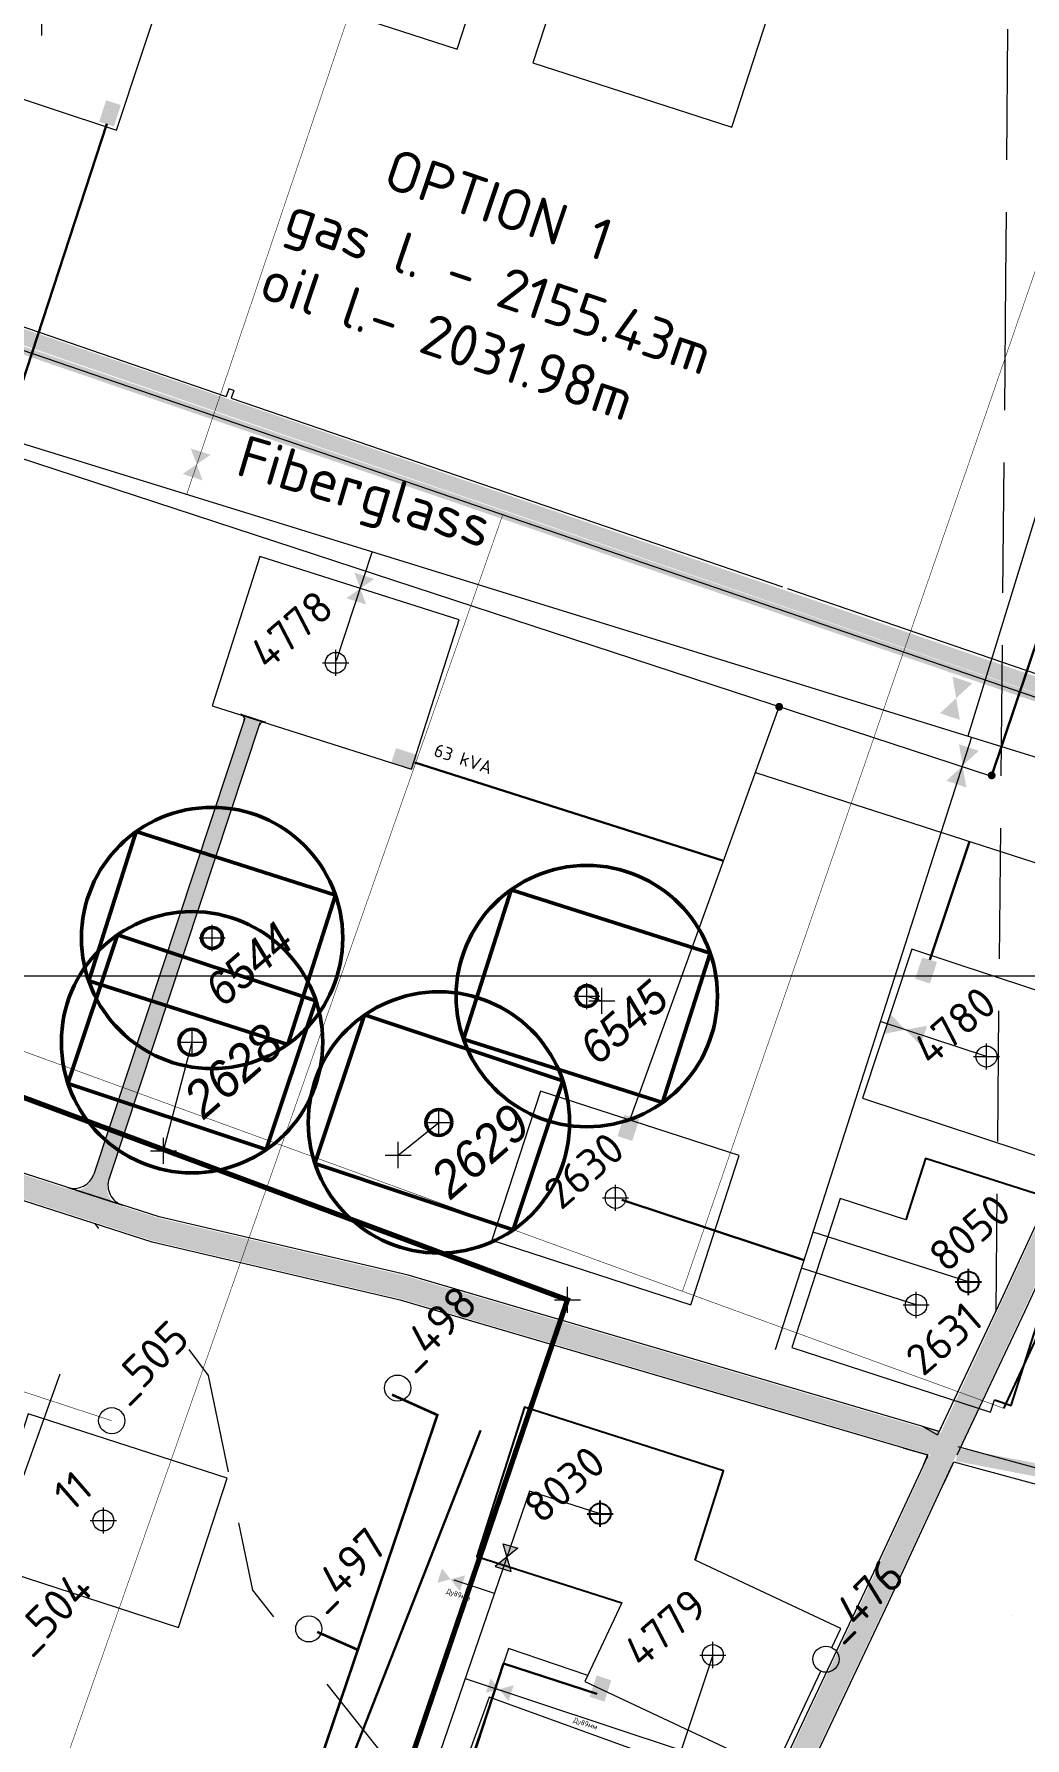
# Model space of a CAD drawing. Header units: millimetres. Extents: x 519 to 9564855, y -810 to 5021775.
# Drawn here: x 9531292 to 9531672, y 5000708 to 5001361 of the extents above; entities that cross this region are included whole.
import ezdxf
from ezdxf.enums import TextEntityAlignment as Align

# ---------------------------------------------------------------- set-up
doc = ezdxf.new("R2010")
doc.units = ezdxf.units.MM
doc.header["$LTSCALE"] = 2
doc.header["$MEASUREMENT"] = 0
doc.header["$PDMODE"] = 2
doc.header["$PDSIZE"] = 5
for name, pattern in [('1', [0]), ('92051501$0$GROUND2', [35, 25, -10]), ('DASHED', [0.75, 0.5, -0.25])]:
    doc.linetypes.add(name, pattern=pattern)
for name, color, linetype, lineweight in [('160 скважин на 2012 год - Электрика', 192, 'Continuous', 30), ('PPLINE_GAS', 4, 'GAS_LINE', 30), ('WELLS(drilled after 2000y)', 6, 'Continuous', 40), ('Скважины на 2022 год', 60, 'Continuous', 13), ('Скважины на 2023 год', 201, 'Continuous', 20), ('Скважины на 2024 год-125', 10, 'Continuous', 40), ('Скважины на 2026', 222, 'Continuous', 50), ('Скважины на 2026 доп.', 222, 'Continuous', 50), ('ТХ_Проект. НГ', 244, 'g_122_n', 50), ('Электро', 1, 'Continuous', 30), ('Электроснаб', 1, 'Continuous', 18), ('Электроснабжене', 1, 'Continuous', 18)]:
    doc.layers.add(name, color=color, linetype=linetype, lineweight=lineweight)
for name, color, linetype in [('Existing roads', 41, 'Continuous'), ('FIBERGLASS', 212, 'Continuous'), ('Future Roads', 44, 'Continuous'), ('GRID_PULKOVO', 7, 'Continuous'), ('GZU33', 7, 'Continuous'), ('OilColl&Flowlines', 3, 'Continuous'), ('OLD WELLS(dr.bfr2000)', 24, 'Continuous'), ('ROAD_FIELD', 255, '92051501$0$GROUND2'), ('ROAD_GROUND', 9, 'Continuous'), ('stage 7.frame', 7, 'Continuous'), ('Stage 9.Frame&Text', 7, 'Continuous'), ('vodovod', 5, 'Continuous'), ('Скважины на 2013 год.', 21, '1'), ('Скважины на 2020 год', 140, 'Continuous'), ('Скважины на 2021 год', 7, 'Continuous'), ('Скважины на 2025 год _ОСМОТР', 5, 'Continuous')]:
    doc.layers.add(name, color=color, linetype=linetype)
doc.styles.add('92051501$0$STANDARD', font='simplex.shx')
doc.styles.add('Elect', font='isocpeur.ttf')
doc.styles.add('Line_GUGK', font='')
doc.styles.get("Standard").update_dxf_attribs({"font": 'isocpeur.ttf', "width": 0.5})
doc.styles.add('STANDARDR', font='romans.shx', dxfattribs={"width": 0.8, "height": 2})
doc.styles.get('Line_GUGK').set_extended_font_data('Bm431', italic=True)
doc.linetypes.add('g_122_n', pattern='A,2,-2,3,-0.6,["Н",Line_GUGK,S=2,R=0,X=0,Y=-1],-3,3,-2,8,-2,8,-2,6', length=41.6)
doc.linetypes.add('GAS_LINE', pattern='A,0.5,-0.2,["G",92051501$0$STANDARD,S=0.1,R=0,X=-0.1,Y=-0.05],-0.05', length=0.75)
doc.linetypes.add('STM_LINE', pattern='A,0.5,-0.2,["S",92051501$0$STANDARD,S=0.1,R=0,X=-0.1,Y=-0.05],-0.05', length=0.75)
doc.linetypes.add('WTR_LINE', pattern='A,0.5,-0.2,["W",92051501$0$STANDARD,S=0.1,R=0,X=-0.1,Y=-0.05],-0.05', length=0.75)

msp = doc.modelspace()

# ---------------------------------------------------------------- hatches: boundary and pattern name
at = {"layer": 'Existing roads', "lineweight": 0}
msp.add_hatch(color=256, dxfattribs=at).paths.add_polyline_path([(9531378.54358, 5001095.79471, -0.414213562), (9531381.0706, 5001097.0652), (9531371.57681, 5001100.20653, -0.414213562), (9531372.84731, 5001097.67951), (9531315.09273, 5000923.13208, -0.411860658), (9531305.04578, 5000918.03015), (9531325.98769, 5000911.28717, -0.416570388), (9531320.84457, 5000921.41522)])
at = {"layer": 'Скважины на 2013 год.', "linetype": 'ByBlock', "lineweight": 0, "ltscale": 5}
h = msp.add_hatch(color=5, dxfattribs=at)
h.set_gradient(color1=(0, 0, 255), color2=(5, 5, 255), one_color=1, tint=0.51, name='INVCYLINDER')
h.paths.add_polyline_path([(9531477.53969, 5000780.86843), (9531468.9073, 5000773.85948), (9531475.02404, 5000771.97247), (9531471.99801, 5000782.57803)])
h = msp.add_hatch(color=5, dxfattribs=at)
h.set_gradient(color1=(0, 0, 255), color2=(5, 5, 255), one_color=1, tint=0.51, name='INVCYLINDER')
h.paths.add_polyline_path([(9531448.58432, 5000773.16544), (9531455.44079, 5000764.41146), (9531457.43479, 5000770.49416), (9531446.77779, 5000767.65459)])
h = msp.add_hatch(color=5, dxfattribs=at)
h.set_gradient(color1=(0, 0, 255), color2=(5, 5, 255), one_color=1, tint=0.51, name='INVCYLINDER')
h.paths.add_polyline_path([(9531467.18335, 5000731.10199), (9531474.03983, 5000722.34801), (9531476.03382, 5000728.43071), (9531465.37682, 5000725.59114)])
at = {"layer": 'Электро', "ltscale": 7.5}
for points in [[(9531325.68745, 5001333.33945), (9531320.06508, 5001335.16551), (9531317.40294, 5001326.96887), (9531323.02531, 5001325.14281)], [(9531430.98208, 5001087.16451), (9531429.15602, 5001081.54214), (9531437.35266, 5001078.88), (9531439.17872, 5001084.50237)], [(9531637.95518, 5001005.24632), (9531632.3328, 5001007.07238), (9531629.67066, 5000998.87574), (9531635.29304, 5000997.04968)], [(9531524.02349, 5000944.98025), (9531518.40112, 5000946.8063), (9531515.73898, 5000938.60966), (9531521.36135, 5000936.78361)]]:
    msp.add_hatch(color=256, dxfattribs=at).paths.add_polyline_path(points)
at = {"layer": 'Электро'}
msp.add_hatch(color=256, dxfattribs=at).paths.add_polyline_path([(9531505.07729, 5000723.99207), (9531510.69967, 5000722.16602), (9531513.3618, 5000730.36266), (9531507.73943, 5000732.18871)])
at = {"layer": 'Электроснаб', "linetype": 'ByBlock', "lineweight": 0, "ltscale": 7.5}
for points in [[(9531325.68745, 5001333.33945), (9531320.06508, 5001335.16551), (9531317.40294, 5001326.96887), (9531323.02531, 5001325.14281)], [(9531430.98208, 5001087.16451), (9531429.15602, 5001081.54214), (9531437.35266, 5001078.88), (9531439.17872, 5001084.50237)], [(9531637.95518, 5001005.24632), (9531632.3328, 5001007.07238), (9531629.67066, 5000998.87574), (9531635.29304, 5000997.04968)], [(9531524.02349, 5000944.98025), (9531518.40112, 5000946.8063), (9531515.73898, 5000938.60966), (9531521.36135, 5000936.78361)]]:
    msp.add_hatch(color=1, dxfattribs=at).paths.add_polyline_path(points)
at = {"layer": 'Электроснаб', "linetype": 'ByBlock', "lineweight": 0}
msp.add_hatch(color=1, dxfattribs=at).paths.add_polyline_path([(9531505.07729, 5000723.99207), (9531510.69967, 5000722.16602), (9531513.3618, 5000730.36266), (9531507.73943, 5000732.18871)])
at = {"layer": 'Электроснабжене', "linetype": 'ByBlock', "lineweight": 0, "ltscale": 7.5}
for points in [[(9531325.68745, 5001333.33945), (9531320.06508, 5001335.16551), (9531317.40294, 5001326.96887), (9531323.02531, 5001325.14281)], [(9531430.98208, 5001087.16451), (9531429.15602, 5001081.54214), (9531437.35266, 5001078.88), (9531439.17872, 5001084.50237)], [(9531637.95518, 5001005.24632), (9531632.3328, 5001007.07238), (9531629.67066, 5000998.87574), (9531635.29304, 5000997.04968)], [(9531524.02349, 5000944.98025), (9531518.40112, 5000946.8063), (9531515.73898, 5000938.60966), (9531521.36135, 5000936.78361)]]:
    msp.add_hatch(color=1, dxfattribs=at).paths.add_polyline_path(points)
at = {"layer": 'Электроснабжене', "linetype": 'ByBlock', "lineweight": 0}
msp.add_hatch(color=1, dxfattribs=at).paths.add_polyline_path([(9531505.07729, 5000723.99207), (9531510.69967, 5000722.16602), (9531513.3618, 5000730.36266), (9531507.73943, 5000732.18871)])

# ---------------------------------------------------------------- linework, layer by layer
at = {"color": 6, "linetype": 'STM_LINE', "lineweight": 0, "ltscale": 15}
msp.add_line((9531302.39619, 5000847.49796), (9531101.83438, 5000290.77807), dxfattribs=at)
at = {"color": 5, "linetype": 'WTR_LINE', "lineweight": 0, "ltscale": 100, "const_width": 2}
msp.add_lwpolyline([(9527059.994, 5002488.058), (9527832.679, 5002214.15), (9528541.641, 5001967.805), (9529684.446, 5001530.752), (9530702.239, 5001171.723), (9531496.57, 5000875.96), (9531289.842, 5000268.677), (9531235.995, 5000198.308)], dxfattribs=at)
at = {"color": 6, "linetype": 'ByBlock', "lineweight": 0, "ltscale": 5, "const_width": 1}
for points, elevation in [([(9531429.4533, 5000839.6681), (9531446.8087, 5000831.8775), (9531378.70441, 5000630.85703)], -0.3062), ([(9531400.8136, 5000748.8556), (9531416.3621, 5000742.0096)], -0.5077)]:
    msp.add_lwpolyline(points, dxfattribs=dict(at, elevation=elevation))
at = {"color": 18, "linetype": 'ByBlock', "lineweight": 0, "ltscale": 5, "true_color": 0x000000}
msp.add_point((9531496.57, 5000875.96), dxfattribs=at)
at = {"layer": '160 скважин на 2012 год - Электрика', "color": 1, "lineweight": 0, "ltscale": 7.5}
msp.add_line((9531568.52533, 5001077.78803, -0.00006), (9531794.77986, 5001004.88225, 0), dxfattribs=at)
at = {"layer": 'Existing roads', "lineweight": 0}
for p, q in [((9531371.57681, 5001100.20653), (9531381.0706, 5001097.0652)), ((9531373.16639, 5001098.64384), (9531315.41181, 5000924.09642)), ((9531378.86266, 5001096.75905), (9531321.16365, 5000922.37955)), ((9531305.36486, 5000918.99449), (9531326.30677, 5000912.2515))]:
    msp.add_line(p, q, dxfattribs=at)
at = {"layer": 'Existing roads', "linetype": 'ByBlock', "lineweight": 0, "ltscale": 50, "const_width": 5}
msp.add_lwpolyline([(9531645.70058, 5000816.67552), (9531730.387, 5000800.455), (9531888.84676, 5000785.6307)], dxfattribs=at)
at = {"layer": 'Existing roads', "lineweight": 0}
for centre, radius, start, end in [((9531370.94855, 5001098.30777), 2, 341.691556, 71.69155607), ((9531380.44234, 5001095.16645), 2, 71.69155607, 161.691556), ((9531307.81677, 5000926.60948), 8, 252.15221378, 341.691556), ((9531328.75868, 5000919.8665), 8, 161.691556, 252.15221378)]:
    msp.add_arc(centre, radius, start, end, dxfattribs=at)
at = {"layer": 'FIBERGLASS', "lineweight": 0, "extrusion": (-8.62e-14, -1e-16, -1)}
msp.add_line((9531049.66614, 5001321.27015), (9531771.54988, 5001073.7862), dxfattribs=at)
at = {"layer": 'FIBERGLASS', "linetype": 'ByBlock', "lineweight": 0, "ltscale": 5, "const_width": 0.8, "elevation": 0}
msp.add_lwpolyline([(9531663.51753, 5000834.43473), (9531986.96128, 5001529.85671), (9532053.45416, 5001663.54518), (9532136.60027, 5001814.02518), (9532171.00357, 5001943.3008)], dxfattribs=at)
at = {"layer": 'FIBERGLASS', "linetype": 'ByBlock', "lineweight": 0, "ltscale": 50, "const_width": 0.2}
msp.add_lwpolyline([(9531540.58137, 5000879.23545), (9531675.002, 5001268.1794), (9531775.99888, 5001571.28666), (9531814.04754, 5001684.98793), (9532125.46657, 5001582.82219)], dxfattribs=at)
at = {"layer": 'FIBERGLASS', "linetype": 'ByBlock', "lineweight": 0, "ltscale": 50, "const_width": 0.2, "elevation": 0}
for points in [[(9531663.51753, 5000834.43473), (9530282.91278, 5001337.5583), (9530369.38107, 5001580.05814)], [(9531471.80978, 5001176.46627), (9531075.60101, 5000046.48218), (9531034.33262, 5000031.22046), (9530859.14665, 4999502.46018), (9530831.87834, 4999421.87246)]]:
    msp.add_lwpolyline(points, dxfattribs=at)
at = {"layer": 'FIBERGLASS', "linetype": 'DASHED', "lineweight": 0, "ltscale": 0.07, "const_width": 3, "elevation": 0}
msp.add_lwpolyline([(9531445.63554, 5000134.93508), (9531453.49473, 5000148.15449), (9531449.60856, 5000150.46489), (9531470.33504, 5000210.90981), (9531511.62837, 5000306.16539), (9531598.86686, 5000505.13692), (9531687.23701, 5000704.64662), (9531690.12365, 5000713.15835), (9531775.3157, 5001066.34806), (9531771.80796, 5001073.56077), (9531049.66614, 5001321.27015), (9531118.61306, 5001522.42529), (9531116.27538, 5001523.22654)], dxfattribs=at)
at = {"layer": 'Future Roads', "linetype": 'ByBlock', "lineweight": 0, "ltscale": 25, "const_width": 6}
msp.add_lwpolyline([(9531121.80102, 5001502.48526, 0.305155909), (9531112.06799, 5001499.76202), (9531059.98246, 5001342.34775, 0.027529448), (9531060.49746, 5001322.86625), (9531759.11142, 5001082.79176)], format="xyb", dxfattribs=at)
at = {"layer": 'GRID_PULKOVO', "lineweight": 0}
msp.add_line((9519000, 5001000), (9533000, 5001000), dxfattribs=at)
at = {"layer": 'OilColl&Flowlines', "linetype": 'ByBlock', "lineweight": 0}
for p, q in [((9531818.56169, 5001640.62339), (9531649.75115, 5001091.76919)), ((9531238.96, 5001218.94), (9531812.4663, 5001041.3966)), ((9531408.21533, 5001120.75302), (9531422.03549, 5001162.52065)), ((9531576.17887, 5000857.02169), (9531651.36767, 5001091.52506)), ((9531656.9, 5000969.1), (9531616.2463, 5000982.5523))]:
    msp.add_line(p, q, dxfattribs=at)
at = {"layer": 'OilColl&Flowlines', "linetype": 'ByBlock', "lineweight": 0, "ltscale": 50}
for p, q in [((9531649.98, 5000882.81), (9531590.55634, 5000901.863)), ((9531630, 5000874), (9531586.13238, 5000888.06527)), ((9531509.1, 5000794.1), (9531482.09837, 5000802.75753))]:
    msp.add_line(p, q, dxfattribs=at)
at = {"layer": 'OilColl&Flowlines', "color": 1, "linetype": 'ByBlock', "lineweight": 0, "ltscale": 5}
for p, q in [((9531474.05136, 5000742.52092), (9531415.88527, 5000570.09461)), ((9531504.31615, 5000732.12657), (9531474.05136, 5000742.52092))]:
    msp.add_line(p, q, dxfattribs=at)
at = {"layer": 'OilColl&Flowlines', "color": 3, "linetype": 'ByBlock', "lineweight": 0, "ltscale": 50, "const_width": 0.2}
msp.add_lwpolyline([(9531350.89451, 5001184.28784), (9531453.8773, 5001489.16193)], dxfattribs=at)
at = {"layer": 'OilColl&Flowlines', "linetype": 'ByBlock', "lineweight": 0}
for points in [[(9531353.15766, 5001190.8905, 8, 0, 0), (9531354.72244, 5001195.84068, 0, 8, 0), (9531356.25163, 5001200.67827, 8, 8, 0)], [(9531415.76294, 5001143.34252, 8, 0, 0), (9531417.32772, 5001148.2927, 0, 8, 0), (9531418.85691, 5001153.13029, 8, 8, 0)], [(9531647.69077, 5001113.27579, 8, 0, 0), (9531645.31026, 5001106.26395, 0, 8, 0), (9531642.92792, 5001099.2467, 8, 8, 0)], [(9531650.16464, 5001087.41807, 8, 0, 0), (9531647.78413, 5001080.40623, 0, 8, 0), (9531645.40179, 5001073.38897, 8, 8, 0)]]:
    msp.add_lwpolyline(points, format="xyseb", dxfattribs=at)
at = {"layer": 'OilColl&Flowlines', "linetype": 'ByBlock', "lineweight": 0, "elevation": 0}
msp.add_lwpolyline([(9531632.96497, 5000977.09977, 8, 0, 0), (9531625.91154, 5000979.35407, 0, 8, 0), (9531618.85267, 5000981.61012, 8, 8, 0)], format="xyseb", dxfattribs=at)
at = {"layer": 'OLD WELLS(dr.bfr2000)', "lineweight": 0}
for centre in [(9531431.6, 5000842.2), (9531322.2, 5000829.7), (9531397.6, 5000750), (9531595.5, 5000738.4)]:
    msp.add_circle(centre, 5, dxfattribs=at)
at = {"layer": 'PPLINE_GAS', "linetype": 'GAS_LINE', "lineweight": 0, "ltscale": 20, "extrusion": (-8.62e-14, -1e-16, -1)}
for p, q in [((9531178.70782, 5001286.0262), (9531366.01268, 5001221.82698)), ((9531366.98473, 5001224.66304), (9531366.01268, 5001221.82698)), ((9531368.87669, 5001224.01457), (9531366.98473, 5001224.66304)), ((9531368.87669, 5001224.01457), (9531367.90463, 5001221.17851)), ((9531367.90463, 5001221.17851), (9531578.85732, 5001148.87392)), ((9531580.74927, 5001148.22545), (9531786.94126, 5001077.55261))]:
    msp.add_line(p, q, dxfattribs=at)
at = {"layer": 'ROAD_FIELD', "lineweight": 0}
msp.add_lwpolyline([(9531666.37444, 5001442.42274), (9531665.58838, 5001432.358), (9531664.237, 5001266.555), (9531660.44692, 5000871.47577)], dxfattribs=at)
at = {"layer": 'ROAD_FIELD', "lineweight": 0, "flags": 128}
for points in [[(9531315.77804, 5000905.13601), (9531317.16708, 5000903.27573)], [(9531351.76409, 5000856.94166), (9531359.14537, 5000847.05628), (9531376.072, 5000764.775), (9531384.08698, 5000754.66962)], [(9531404.55139, 5000728.86782), (9531430.14479, 5000696.59933), (9531463.33, 5000628.608), (9531497.34678, 5000527.83576)]]:
    msp.add_lwpolyline(points, dxfattribs=at)
at = {"layer": 'ROAD_FIELD', "lineweight": 0, "const_width": 0.001, "flags": 128}
msp.add_lwpolyline([(9531653.37127, 5000736.02994), (9531698.22391, 5000799.95165)], dxfattribs=at)
at = {"layer": 'ROAD_GROUND', "color": 8, "lineweight": 0, "const_width": 9}
for points in [[(9531638.90189, 5000813.27937), (9531667.01315, 5000873.68476), (9531696.79915, 5000938.05481), (9531732.01143, 5001015.58185), (9531764.81579, 5001083.09083), (9531801.21066, 5001162.37964), (9531827.38075, 5001216.91731), (9531850.68755, 5001271.63328), (9531876.00788, 5001323.4749), (9531899.68186, 5001376.31681), (9531931.81984, 5001446.59988), (9531961.95155, 5001507.76469), (9531987.05357, 5001559.86888), (9532021.20111, 5001627.36284), (9532025.50539, 5001635.4117)], [(9531644.22779, 5000818.82306), (9531434.35309, 5000880.56974), (9531339.01792, 5000902.9059), (9531226.34602, 5000939.18458), (9531060.88808, 5000999.15386), (9530776.30839, 5001113.9611)], [(9531398.49855, 5000164.2919), (9531368.51893, 5000186.98641), (9531349.66869, 5000214.54586), (9531341.09689, 5000250.60011), (9531344.51852, 5000285.43364), (9531354.89363, 5000308.6504), (9531498.42548, 5000527.1004), (9531532.67785, 5000578.01291), (9531571.21687, 5000669.69242), (9531593.72246, 5000717.50418), (9531614.91914, 5000762.19768), (9531638.81989, 5000813.79883), (9531639.11339, 5000814.42226)]]:
    msp.add_lwpolyline(points, dxfattribs=at)
at = {"layer": 'ROAD_GROUND', "linetype": 'Continuous', "lineweight": 0}
for points in [[(9531638.31752, 5000824.47041), (9531662.47542, 5000875.78452), (9531692.24672, 5000940.1225), (9531727.48587, 5001017.7087), (9531760.29459, 5001085.22665), (9531796.68432, 5001164.50427), (9531822.82451, 5001218.97962), (9531846.13811, 5001273.71156), (9531871.47876, 5001325.59479), (9531895.12671, 5001378.37861), (9531927.30268, 5001448.74476), (9531957.44705, 5001509.93481), (9531982.57015, 5001562.08276), (9532016.76523, 5001629.67069), (9532021.13, 5001637.83268)], [(9531645.70058, 5000816.67552), (9531671.537, 5000871.555), (9531701.337, 5000935.955), (9531736.537, 5001013.455), (9531769.337, 5001080.955), (9531805.737, 5001160.255), (9531831.937, 5001214.855), (9531855.237, 5001269.555), (9531880.537, 5001321.355), (9531904.237, 5001374.255), (9531936.337, 5001444.455), (9531966.437, 5001505.555), (9531991.537, 5001557.655), (9532025.637, 5001625.055), (9532029.88077, 5001632.99073)], [(9531319.96568, 5000232.92606), (9531319.96568, 5000233.47798), (9531363.14819, 5000310.08282), (9531379.31057, 5000335.68163), (9531405.03311, 5000378.9195), (9531430.41695, 5000418.34975), (9531457.43521, 5000460.72156), (9531495.34363, 5000523.73686), (9531536.22426, 5000607.38798), (9531566.693, 5000671.82187), (9531589.20168, 5000719.64021), (9531610.38219, 5000764.29912), (9531634.2895, 5000815.91443), (9531634.58964, 5000816.55197)], [(9531329.96568, 5000230.85359), (9531371.737, 5000304.955), (9531387.837, 5000330.455), (9531413.537, 5000373.655), (9531438.837, 5000412.955), (9531465.937, 5000455.455), (9531504.137, 5000518.955), (9531545.237, 5000603.055), (9531575.737, 5000667.555), (9531598.237, 5000715.355), (9531619.437, 5000760.055), (9531643.337, 5000811.655), (9531644.4284, 5000813.97326)]]:
    msp.add_lwpolyline(points, dxfattribs=at)
at = {"layer": 'ROAD_GROUND', "lineweight": 0}
for points in [[(9531632.52157, 5000827.48532), (9531435.62992, 5000885.40599), (9531340.35664, 5000907.72765), (9531227.96466, 5000943.9162), (9531062.67586, 5001003.82418), (9530778.17903, 5001118.59798)], [(9531629.69939, 5000817.89181), (9531433.07627, 5000875.7335), (9531337.6792, 5000898.08416), (9531224.72739, 5000934.45296), (9531059.10031, 5000994.48355), (9530774.43774, 5001109.32421)], [(9531632.52157, 5000827.48532), (9531638.23075, 5000824.28609)], [(9533408.91966, 5000281.15628), (9533364.87784, 5000295.14036), (9533321.38976, 5000317.23271), (9533258.4517, 5000348.85183), (9533193.98863, 5000379.32892), (9533094.35272, 5000415.17801), (9533023.68296, 5000441.46677), (9533002.10473, 5000449.54982), (9532962.24392, 5000464.48139), (9532892.62495, 5000488.02162), (9532800.37819, 5000514.01935), (9532724.99548, 5000520.55251), (9532672.76269, 5000521.55506), (9532624.39613, 5000521.45534), (9532578.87173, 5000526.39291), (9532502.91185, 5000556.91605), (9532330.26623, 5000634.53656), (9532269.59146, 5000656.60012), (9532183.36746, 5000683.13828), (9531915.45347, 5000755.06708), (9531782.70935, 5000788.47934), (9531689.13653, 5000807.97368), (9531646.07461, 5000819.66362)], [(9533407.10388, 5000275.43763), (9533362.59616, 5000289.56964), (9533318.68424, 5000311.8773), (9533255.8223, 5000343.45818), (9533191.68537, 5000373.78108), (9533092.29104, 5000409.54325), (9533021.58463, 5000435.84564), (9533000, 5000443.93109), (9532960.23008, 5000458.82861), (9532890.84905, 5000482.28839), (9532799.29581, 5000508.09066), (9532724.67852, 5000514.55749), (9532672.7113, 5000515.55494), (9532624.07787, 5000515.45467), (9532577.40226, 5000520.5171), (9532500.56215, 5000551.39395), (9532328.00776, 5000628.97344), (9532267.68254, 5000650.90989), (9532181.70654, 5000677.37172), (9531913.94322, 5000749.26007), (9531781.36465, 5000782.63066), (9531687.73747, 5000802.13633), (9531644.50269, 5000813.87319)]]:
    msp.add_lwpolyline(points, dxfattribs=at)
at = {"layer": 'ROAD_GROUND', "lineweight": 0, "const_width": 0.5}
for points in [[(9531632.33016, 5000827.54163), (9531638.84532, 5000825.59152), (9531640.61049, 5000829.34094)], [(9531625.0607, 5000819.2564), (9531634.33595, 5000816.63314), (9531632.57673, 5000812.21661)], [(9531644.27906, 5000813.65604), (9531640.35423, 5000805.21522)]]:
    msp.add_lwpolyline(points, dxfattribs=at)
at = {"layer": 'ROAD_GROUND', "linetype": '92051501$0$GROUND2', "lineweight": 0}
msp.add_lwpolyline([(9531634.33595, 5000816.63314), (9531629.02661, 5000818.07445)], dxfattribs=at)
at = {"layer": 'stage 7.frame', "color": 0, "linetype": 'ByBlock', "lineweight": 0}
msp.add_lwpolyline([(9531609.48202, 5000953.17759), (9531685.46254, 5000928.03702), (9531704.31798, 5000985.02241), (9531628.33745, 5001010.16299)], close=True, dxfattribs=at)
msp.add_circle((9531656.9, 5000969.1), 4, dxfattribs=at)
at = {"layer": 'stage 7.frame', "color": 0, "linetype": 'ByBlock', "lineweight": 0, "ltscale": 80}
msp.add_point((9531656.9, 5000969.1), dxfattribs=at)
at = {"layer": 'Stage 9.Frame&Text', "color": 0, "linetype": 'ByBlock', "lineweight": 0, "elevation": 0.00005}
msp.add_lwpolyline([(9531248.09217, 5001348.88591), (9531324.0727, 5001323.74533), (9531342.92814, 5001380.73072), (9531266.94761, 5001405.8713)], close=True, dxfattribs=at)
at = {"layer": 'Stage 9.Frame&Text', "color": 0, "linetype": 'ByBlock', "lineweight": 0}
msp.add_point((9531295.5, 5001364.9), dxfattribs=at)
at = {"layer": 'vodovod', "linetype": 'WTR_LINE', "lineweight": 0, "ltscale": 5, "const_width": 0.2}
msp.add_lwpolyline([(9531286.31098, 5000841.51457), (9531322.19969, 5000829.70243)], dxfattribs=at)
at = {"layer": 'WELLS(drilled after 2000y)', "color": 0, "linetype": 'ByBlock', "lineweight": 0, "ltscale": 50}
msp.add_lwpolyline([(9531360.67913, 5001103.36257), (9531436.90178, 5001079.07044), (9531455.12087, 5001136.23743), (9531378.89822, 5001160.52956)], close=True, dxfattribs=at)
at = {"layer": 'WELLS(drilled after 2000y)', "color": 0, "linetype": 'ByBlock', "lineweight": 0}
msp.add_circle((9531407.9, 5001119.8), 4, dxfattribs=at)
at = {"layer": 'WELLS(drilled after 2000y)', "color": 0, "linetype": 'ByBlock', "lineweight": 0, "ltscale": 80}
msp.add_point((9531407.9, 5001119.8), dxfattribs=at)
at = {"layer": 'Скважины на 2013 год.', "color": 3, "linetype": 'ByBlock', "lineweight": 0, "ltscale": 5}
for p, q in [((9531482.09837, 5000802.75753), (9531369.33813, 5000474.43829)), ((9531468.65213, 5000763.60667), (9531453.20208, 5000768.61815)), ((9531552.2, 5000740), (9531540.12364, 5000703.63835)), ((9531457.48263, 5000731.08493), (9531540.12364, 5000703.63835))]:
    msp.add_line(p, q, dxfattribs=at)
at = {"layer": 'Скважины на 2013 год.', "color": 5, "linetype": 'ByBlock', "lineweight": 0, "ltscale": 5}
for p, q in [((9531477.54573, 5000780.86097), (9531468.90064, 5000773.86771)), ((9531472.00716, 5000782.58064), (9531477.54573, 5000780.86097)), ((9531475.01394, 5000771.9696), (9531472.00716, 5000782.58064)), ((9531468.90064, 5000773.86771), (9531475.01394, 5000771.9696))]:
    msp.add_line(p, q, dxfattribs=at)
at = {"layer": 'Скважины на 2013 год.', "color": 0, "linetype": 'ByBlock', "lineweight": 0}
for points in [[(9531597.73612, 5000742.87211), (9531601.15697, 5000750.15949), (9531545.41734, 5000776.32484)], [(9531517.38743, 5000759.9721), (9531503.24303, 5000729.84051), (9531575.66106, 5000695.84597), (9531593.48811, 5000733.82264)]]:
    msp.add_lwpolyline(points, dxfattribs=at)
msp.add_circle((9531552.2, 5000740), 4, dxfattribs=at)
msp.add_point((9531552.2, 5000740), dxfattribs=at)
at = {"layer": 'Скважины на 2020 год', "color": 0, "linetype": 'ByBlock', "lineweight": 0}
msp.add_lwpolyline([(9531523.10893, 5000644.9534), (9531541.83421, 5000696.55638), (9531466.63229, 5000723.84505), (9531446.16579, 5000667.44362), (9531473.99107, 5000657.3466)], dxfattribs=at)
at = {"layer": 'Скважины на 2021 год', "lineweight": 0}
msp.add_circle((9531630, 5000874), 4.1, dxfattribs=at)
msp.add_point((9531630, 5000874), dxfattribs=at)
at = {"layer": 'Скважины на 2022 год', "color": 0, "lineweight": 0}
for points in [[(9531378.28723, 5001379.42898), (9531454.37175, 5001354.70762), (9531472.91277, 5001411.77102), (9531396.82825, 5001436.49238)], [(9531467.68723, 5000898.82898), (9531543.77175, 5000874.10762), (9531562.31277, 5000931.17102), (9531486.22825, 5000955.89238)]]:
    msp.add_lwpolyline(points, close=True, dxfattribs=at)
msp.add_lwpolyline([(9531626.0863, 5000906.63494), (9531600.92279, 5000914.81106), (9531582.38177, 5000857.74767), (9531658.46629, 5000833.02631), (9531659.96696, 5000837.64489)], dxfattribs=at)
msp.add_circle((9531515, 5000915), 4, dxfattribs=at)
msp.add_point((9531515, 5000915), dxfattribs=at)
at = {"layer": 'Скважины на 2023 год', "color": 0, "linetype": 'ByBlock', "lineweight": 0}
msp.add_lwpolyline([(9531483.38723, 5001349.52898), (9531559.47175, 5001324.80762), (9531578.01277, 5001381.87102), (9531501.92825, 5001406.59238)], close=True, dxfattribs=at)
at = {"layer": 'Скважины на 2024 год-125', "color": 0, "linetype": 'ByBlock', "lineweight": 0}
msp.add_lwpolyline([(9531271.68723, 5000775.32898), (9531347.77175, 5000750.60762), (9531366.31277, 5000807.67102), (9531290.22825, 5000832.39238)], close=True, dxfattribs=at)
msp.add_circle((9531319, 5000791.5), 4, dxfattribs=at)
msp.add_point((9531319, 5000791.5), dxfattribs=at)
at = {"layer": 'Скважины на 2025 год _ОСМОТР', "color": 0, "linetype": 'ByBlock', "lineweight": -2, "ltscale": 50}
for points in [[(9531659.96696, 5000837.64489), (9531666.41743, 5000835.58913), (9531690.70956, 5000911.81178), (9531633.54257, 5000930.03087), (9531626.0863, 5000906.63494)], [(9531545.41734, 5000776.32484), (9531556.32087, 5000810.53743), (9531480.09822, 5000834.82956), (9531461.87913, 5000777.66257), (9531517.38743, 5000759.9721)]]:
    msp.add_lwpolyline(points, dxfattribs=at)
at = {"layer": 'Скважины на 2025 год _ОСМОТР', "color": 0, "linetype": 'ByBlock', "lineweight": -2}
for centre in [(9531649.98, 5000882.81), (9531509.1, 5000794.1)]:
    msp.add_circle(centre, 4, dxfattribs=at)
at = {"layer": 'Скважины на 2025 год _ОСМОТР', "color": 0, "lineweight": -2}
msp.add_point((9531649.98, 5000882.81), dxfattribs=at)
at = {"layer": 'Скважины на 2025 год _ОСМОТР', "color": 0, "linetype": 'ByBlock', "lineweight": -2}
msp.add_point((9531509.1, 5000794.1), dxfattribs=at)
at = {"layer": 'Скважины на 2026', "lineweight": 0}
msp.add_line((9531503.99, 5000992.25), (9531509.7, 5000990.4), dxfattribs=at)
at = {"layer": 'Скважины на 2026', "lineweight": 5}
for p, q in [((9531342, 5000933), (9531352.92, 5000974.58)), ((9531431.8, 5000931.4), (9531447.41, 5000943.89))]:
    msp.add_line(p, q, dxfattribs=at)
at = {"layer": 'Скважины на 2026', "linetype": 'ByBlock', "ltscale": 50}
for points in [[(9531313.37913, 5000998.06257), (9531389.60178, 5000973.77044), (9531407.82087, 5001030.93743), (9531331.59822, 5001055.22956)], [(9531456.76913, 5000975.81257), (9531532.99178, 5000951.52044), (9531551.21087, 5001008.68743), (9531474.98822, 5001032.97956)]]:
    msp.add_lwpolyline(points, close=True, dxfattribs=at)
for centre in [(9531360.6, 5001014.5), (9531503.99, 5000992.25)]:
    msp.add_circle(centre, 50, dxfattribs=at)
at = {"layer": 'Скважины на 2026', "linetype": 'ByBlock'}
for centre in [(9531360.6, 5001014.5), (9531503.99, 5000992.25)]:
    msp.add_circle(centre, 4, dxfattribs=at)
at = {"layer": 'Скважины на 2026', "linetype": 'ByBlock', "lineweight": 0}
for p in [(9531360.6, 5001014.5), (9531503.99, 5000992.25), (9531509.7, 5000990.4)]:
    msp.add_point(p, dxfattribs=at)
at = {"layer": 'Скважины на 2026 доп.'}
for points in [[(9531324.3963, 5001015.718), (9531305.43594, 5000958.79257), (9531381.33652, 5000933.51209), (9531400.29688, 5000990.43752)], [(9531418.8863, 5000985.028), (9531399.92594, 5000928.10257), (9531475.82652, 5000902.82209), (9531494.78688, 5000959.74752)]]:
    msp.add_lwpolyline(points, close=True, dxfattribs=at)
for centre, radius in [((9531352.92, 5000974.58), 50), ((9531447.41, 5000943.89), 50), ((9531352.92, 5000974.58), 4.96016), ((9531447.41, 5000943.89), 4.96016)]:
    msp.add_circle(centre, radius, dxfattribs=at)
at = {"layer": 'Скважины на 2026 доп.', "lineweight": 0}
for p in [(9531352.92, 5000974.58), (9531447.41, 5000943.89), (9531342, 5000933), (9531431.8, 5000931.4)]:
    msp.add_point(p, dxfattribs=at)
at = {"layer": 'ТХ_Проект. НГ', "color": 3, "linetype": 'ByBlock', "lineweight": 30, "ltscale": 0.3}
msp.add_lwpolyline([(9531517.37324, 5000914.21404), (9531587.11232, 5000891.12158)], dxfattribs=at)
at = {"layer": 'Электро'}
for p, q in [((9531320.33792, 5001326.15271), (9531279.37117, 5001201.15732, 0)), ((9531438.17827, 5001081.65689, -0.00005), (9531556.31345, 5001044.02368, -0.00005)), ((9531463.36715, 5000826.01787, 0), (9531375.23077, 5000601.95463, 0)), ((9531472.05298, 5000736.7131), (9531415.17705, 5000561.66697)), ((9531472.05298, 5000736.7131), (9531507.77178, 5000725.10736))]:
    msp.add_line(p, q, dxfattribs=at)
at = {"layer": 'Электро', "ltscale": 7.5}
for p, q in [((9531709.34457, 5001226.96311), (9531658.79457, 5001076.36983)), ((9531650.41334, 5001051.40134), (9531635.19664, 5001006.06934))]:
    msp.add_line(p, q, dxfattribs=at)
at = {"layer": 'Электро', "ltscale": 25, "const_width": 1.5, "elevation": 0}
msp.add_lwpolyline([(9531576.89519, 5001103.22512, 1), (9531578.32177, 5001102.76159, 1)], format="xyb", close=True, dxfattribs=at)
at = {"layer": 'Электро', "ltscale": 25, "const_width": 1.5}
msp.add_lwpolyline([(9531658.20008, 5001076.95553, 1), (9531659.62667, 5001076.492, 1)], format="xyb", close=True, dxfattribs=at)
at = {"layer": 'Электроснаб', "color": 1, "linetype": 'ByBlock', "lineweight": 0}
for p, q in [((9531320.33792, 5001326.15271), (9531279.37117, 5001201.15732, 0)), ((9531438.17827, 5001081.65689, -0.00005), (9531556.31345, 5001044.02368, -0.00005)), ((9531463.36715, 5000826.01787, 0), (9531375.23077, 5000601.95463, 0)), ((9531472.05298, 5000736.7131), (9531415.17705, 5000561.66697)), ((9531472.05298, 5000736.7131), (9531507.77178, 5000725.10736))]:
    msp.add_line(p, q, dxfattribs=at)
at = {"layer": 'Электроснаб', "color": 1, "linetype": 'ByBlock', "lineweight": 0, "ltscale": 7.5}
for p, q in [((9531709.34457, 5001226.96311), (9531658.79457, 5001076.36983)), ((9531650.41334, 5001051.40134), (9531635.19664, 5001006.06934))]:
    msp.add_line(p, q, dxfattribs=at)
at = {"layer": 'Электроснаб', "color": 1, "lineweight": 0, "elevation": 0}
msp.add_lwpolyline([(9530830.44566, 5001646.93961), (9530884.70359, 5001625.05038), (9530797.54747, 5001358.8004), (9531658.79457, 5001076.36983)], dxfattribs=at)
at = {"layer": 'Электроснаб', "color": 1, "linetype": 'ByBlock', "lineweight": 0, "ltscale": 25, "const_width": 1.5, "elevation": 0}
msp.add_lwpolyline([(9531576.89519, 5001103.22512, 1), (9531578.32177, 5001102.76159, 1)], format="xyb", close=True, dxfattribs=at)
at = {"layer": 'Электроснаб', "color": 1, "linetype": 'ByBlock', "lineweight": 0, "ltscale": 25, "const_width": 1.5}
msp.add_lwpolyline([(9531658.20008, 5001076.95553, 1), (9531659.62667, 5001076.492, 1)], format="xyb", close=True, dxfattribs=at)
at = {"layer": 'Электроснабжене', "color": 1, "linetype": 'ByBlock', "lineweight": 0}
for p, q in [((9531320.33792, 5001326.15271), (9531279.37117, 5001201.15732, 0)), ((9531438.17827, 5001081.65689, -0.00005), (9531556.31345, 5001044.02368, -0.00005)), ((9531463.36715, 5000826.01787, 0), (9531375.23077, 5000601.95463, 0)), ((9531472.05298, 5000736.7131), (9531415.17705, 5000561.66697))]:
    msp.add_line(p, q, dxfattribs=at)
at = {"layer": 'Электроснабжене', "color": 1, "linetype": 'ByBlock', "lineweight": 0, "ltscale": 7.5}
for p, q in [((9531709.34457, 5001226.96311), (9531658.79457, 5001076.36983)), ((9531650.41334, 5001051.40134), (9531635.19664, 5001006.06934))]:
    msp.add_line(p, q, dxfattribs=at)
at = {"layer": 'Электроснабжене', "color": 1, "linetype": 'ByBlock', "lineweight": 0, "ltscale": 25}
msp.add_line((9531520.48181, 5000944.7996), (9531577.60848, 5001102.99335, -0.00007), dxfattribs=at)
at = {"layer": 'Электроснабжене', "color": 1, "lineweight": 0, "elevation": 0}
msp.add_lwpolyline([(9530830.44566, 5001646.93961), (9530884.70359, 5001625.05038), (9530797.54747, 5001358.8004), (9531658.79457, 5001076.36983)], dxfattribs=at)
at = {"layer": 'Электроснабжене', "color": 1, "linetype": 'ByBlock', "lineweight": 0, "ltscale": 25, "const_width": 1.5, "elevation": 0}
msp.add_lwpolyline([(9531576.89519, 5001103.22512, 1), (9531578.32177, 5001102.76159, 1)], format="xyb", close=True, dxfattribs=at)
at = {"layer": 'Электроснабжене', "color": 1, "linetype": 'ByBlock', "lineweight": 0, "ltscale": 25, "const_width": 1.5}
msp.add_lwpolyline([(9531658.20008, 5001076.95553, 1), (9531659.62667, 5001076.492, 1)], format="xyb", close=True, dxfattribs=at)

# ---------------------------------------------------------------- texts
at = {"layer": 'FIBERGLASS', "color": 0, "lineweight": 0, "style": 'Elect'}
msp.add_text('Fiberglass', height=15.875, rotation=343.51436888, dxfattribs=at).set_placement((9531368.99617, 5001191.97895, 0))
at = {"layer": 'GZU33', "lineweight": 0, "style": 'Elect'}
for s, p in [('OPTION 1', (9531425.21694, 5001302.16707, 0)), ('gas l. - 2155.43m', (9531387.1661, 5001284.27671, 0)), ('oil l.- 2031.98m', (9531377.66166, 5001259.79222, 0))]:
    msp.add_text(s, height=15.875, rotation=341.31960732, dxfattribs=at).set_placement(p)
at = {"layer": 'OLD WELLS(dr.bfr2000)', "lineweight": 0, "style": 'Elect'}
for s, p in [(' _498', (9531431.6, 5000842.2)), (' _505', (9531322.2, 5000829.7)), (' _497', (9531397.6, 5000750)), (' _476', (9531595.5, 5000738.4)), (' _504', (9531285.2, 5000733.6))]:
    msp.add_text(s, height=12.5, rotation=44.99999992, dxfattribs=at).set_placement(p)
at = {"layer": 'stage 7.frame', "color": 0, "linetype": 'ByBlock', "lineweight": 0, "style": 'Elect'}
msp.add_text('4780', height=12, rotation=41, dxfattribs=at).set_placement((9531635.52609, 5000964.97596))
at = {"layer": 'WELLS(drilled after 2000y)', "color": 0, "linetype": 'ByBlock', "lineweight": 0, "style": 'Elect'}
msp.add_text('4778', height=12, rotation=41, dxfattribs=at).set_placement((9531381.73506, 5001116.55967))
at = {"layer": 'Скважины на 2013 год.', "color": 0, "linetype": 'ByBlock', "lineweight": 0, "style": 'Elect'}
msp.add_text('4779', height=12, rotation=41, dxfattribs=at).set_placement((9531524.79556, 5000734.51245))
at = {"layer": 'Скважины на 2013 год.', "color": 3, "linetype": 'ByBlock', "lineweight": 0, "ltscale": 5, "char_height": 2, "attachment_point": 1, "rotation": 341.90152212, "style": 'STANDARDR'}
for insert in [(9531450.66663, 5000765.54888), (9531499.27874, 5000716.2148)]:
    msp.add_mtext('{\\Fromans.shx|c204;Ду89мм}', dxfattribs=dict(at, insert=insert))
at = {"layer": 'Скважины на 2021 год', "lineweight": 0}
msp.add_text('2631', height=12, rotation=41, dxfattribs=at).set_placement((9531635.01891, 5000843.5869), align=Align.BOTTOM_LEFT)
at = {"layer": 'Скважины на 2022 год', "color": 0, "lineweight": 0}
msp.add_text('2630', height=12, rotation=41, dxfattribs=at).set_placement((9531496.50001, 5000907.26704), align=Align.BOTTOM_LEFT)
at = {"layer": 'Скважины на 2024 год-125', "color": 0, "linetype": 'ByBlock', "lineweight": 0, "style": 'Elect'}
msp.add_text('11', height=12, rotation=41, dxfattribs=at).set_placement((9531306.67878, 5000794.45633))
at = {"layer": 'Скважины на 2025 год _ОСМОТР', "color": 0, "lineweight": -2, "style": 'Elect'}
msp.add_text('8050', height=12, rotation=41, dxfattribs=at).set_placement((9531641.49974, 5000885.8547))
at = {"layer": 'Скважины на 2025 год _ОСМОТР', "color": 0, "linetype": 'ByBlock', "lineweight": -2, "style": 'Elect'}
msp.add_text('8030', height=12, rotation=41, dxfattribs=at).set_placement((9531486.52913, 5000789.68358))
at = {"layer": 'Скважины на 2026', "linetype": 'ByBlock', "style": 'Line_GUGK'}
for s, p in [('6544', (9531364.75466, 5000987.55423)), ('6545', (9531508.14466, 5000965.30423))]:
    msp.add_text(s, height=12.5, rotation=41, dxfattribs=at).set_placement(p)
at = {"layer": 'Скважины на 2026 доп.', "lineweight": 50, "char_height": 14, "attachment_point": 1, "rotation": 41, "style": 'Line_GUGK'}
for s, insert in [('2628', (9531348.30492, 5000955.32816)), ('2629', (9531442.79492, 5000924.63816))]:
    msp.add_mtext_dynamic_manual_height_columns(s, width=1.0913195, gutter_width=5, heights=[0], dxfattribs=dict(at, insert=insert))
at = {"layer": 'Электро'}
msp.add_text('63 kVA', height=5, rotation=341.691556, dxfattribs=at).set_placement((9531445.03673, 5001084.29309, -0.00006))
at = {"layer": 'Электроснаб', "color": 1, "linetype": 'ByBlock', "lineweight": 0}
msp.add_text('63 kVA', height=5, rotation=341.691556, dxfattribs=at).set_placement((9531445.03673, 5001084.29309, -0.00006))
at = {"layer": 'Электроснабжене', "color": 1, "linetype": 'ByBlock', "lineweight": 0}
msp.add_text('63 kVA', height=5, rotation=341.691556, dxfattribs=at).set_placement((9531445.03673, 5001084.29309, -0.00006))

doc.saveas('drawing.dxf')
